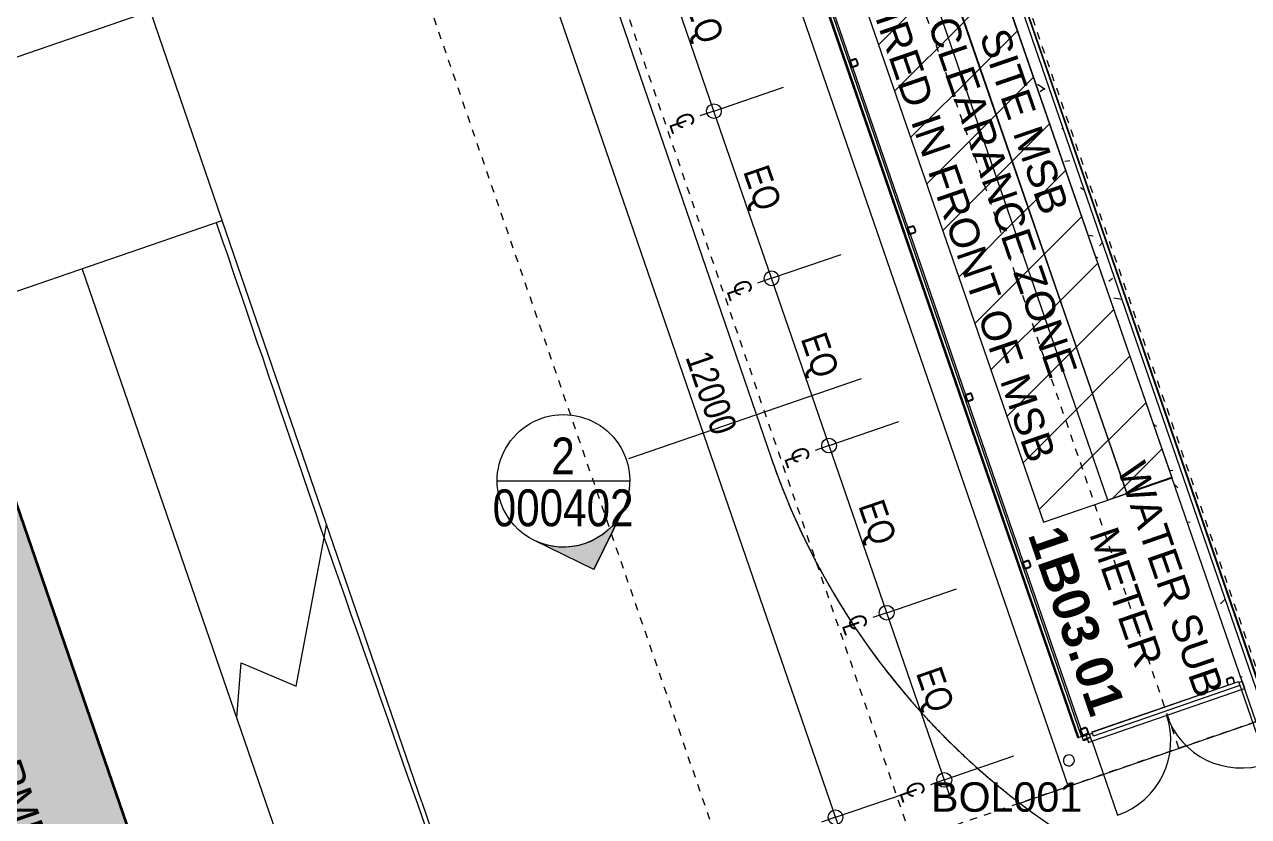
# Model space of a CAD drawing. Header units: metres. Extents: x -2477 to -2300, y 3875 to 4051.
# Drawn here: x -2462 to -2445.39, y 3956.53 to 3967.28 of the extents above; entities that cross this region are included whole.
import ezdxf

# ---------------------------------------------------------------- set-up
doc = ezdxf.new("R2010")
doc.units = ezdxf.units.M
for name, pattern in [('Dash Medium', [0.0075, 0.0045, -0.003]), ('Dash Tight', [0.0012, 0.0006, -0.0006]), ('Grid Line', [0.021, 0.012, -0.003, 0.003, -0.003]), ('Overhead', [0.004, 0.0025, -0.0015])]:
    doc.linetypes.add(name, pattern=pattern)
for name, color, linetype, lineweight in [('A-ANNO-DIMS', 211, 'Continuous', 5), ('A-ANNO-DIMS-200', 211, 'Continuous', 5), ('A-ANNO-KEYN', 231, 'Continuous', 5), ('A-ANNO-NOTE-200', 131, 'Continuous', 5), ('A-AREA-IDEN', 2, 'Continuous', 5), ('A-DETL', 90, 'Continuous', 13), ('A-DETL-GENF', 92, 'Continuous', 5), ('A-DOOR', 31, 'Continuous', 5), ('A-FLOR', 192, 'Continuous', 5), ('A-FLOR-OVHD', 1, 'Overhead', 5), ('A-GENM', 13, 'Continuous', 5), ('A-GLAZ-CWMG', 51, 'Continuous', 5), ('A-WALL', 113, 'Continuous', 5), ('A-WALL-FNSH', 113, 'Continuous', 13), ('A-WALL-PATT', 111, 'Continuous', 13), ('C-PRKG', 70, 'Continuous', 5), ('C-TOPO', 7, 'Continuous', 5), ('C-TOPO-MAJR', 7, 'Continuous', 20), ('C-TOPO-MINR', 7, 'Continuous', 5), ('E-ELEC-EQPM', 71, 'Continuous', 5), ('G-ANNO-SYMB', 111, 'Continuous', 5), ('G-ANNO-TEXT', 231, 'Continuous', 5), ('S-COLS', 52, 'Continuous', 5), ('S-GRID', 1, 'Continuous', 5)]:
    doc.layers.add(name, color=color, linetype=linetype, lineweight=lineweight)
doc.styles.add('Arial Narrow', font='ARIALN.TTF', dxfattribs={"height": 0.5})
doc.styles.add('Arial Narrow_1', font='ARIALN.TTF', dxfattribs={"height": 0.36})
doc.styles.add('Arial Narrow_2', font='ARIALN.TTF', dxfattribs={"height": 0.0012})
doc.styles.add('Arial_3', font='arial.ttf', dxfattribs={"height": 0.4})
doc.styles.add('Arial_B_1', font='arialbd.ttf', dxfattribs={"height": 0.5})
doc.dimstyles.new('1_8-CON-Diagonal-_mm_', dxfattribs={"dimscale": 0.3048, "dimtxt": 0.368435, "dimasz": 0.984252, "dimexe": 0.656168, "dimexo": 0.0625, "dimgap": 0, "dimtad": 1, "dimdec": 0, "dimlfac": 1000, "dimzin": 0, "dimdsep": 46, "dimtxsty": 'Arial Narrow_1', "dimblk1": 'OBLIQUE', "dimblk2": 'OBLIQUE', "dimsah": 1, "dimcen": 0.09, "dimdle": 0.656168, "dimazin": 0, "dimtfac": 1, "dimtdec": 4, "dimtix": 1, "dimtmove": 0, "dimatfit": 3, "dimfxl": 3.28084, "dimfxlon": 1, "dimtvp": 1, "dimtolj": 1, "dimtzin": 0, "dimlwd": 13, "dimlwe": 13, "dimarcsym": 2})
doc.dimstyles.new('1_8-CON-Diagonal-_mm__1', dxfattribs={"dimscale": 0.3048, "dimtxt": 0.368435, "dimasz": 0.656168, "dimexe": 0.656168, "dimexo": 0.0625, "dimgap": 0, "dimtad": 1, "dimdec": 0, "dimlfac": 1000, "dimzin": 0, "dimdsep": 46, "dimtxsty": 'Arial Narrow_1', "dimblk1": 'DOTBLANK', "dimblk2": 'DOTBLANK', "dimsah": 1, "dimcen": 0.09, "dimdle": 0.656168, "dimazin": 0, "dimtfac": 1, "dimtdec": 4, "dimtix": 1, "dimtmove": 0, "dimatfit": 3, "dimfxl": 3.28084, "dimfxlon": 1, "dimtvp": 1, "dimtolj": 1, "dimtzin": 0, "dimlwd": 13, "dimlwe": 13, "dimarcsym": 2})
pattern_1 = [(45, (0, 0), (-0.42426407, 0.42426407), [])]

# ---------------------------------------------------------------- blocks, each defined once
blk = doc.blocks.new('Generic Models 3 - Generic Models 2-971299-GA - Part A')
at = {"layer": 'A-GENM'}
blk.add_hatch(color=7, dxfattribs=at).paths.add_polyline_path([(-2397.253, 3964.35), (-2394.151, 3965.449), (-2396.794, 3972.914), (-2399.897, 3971.816), (-2397.359, 3964.65)])
at = {"layer": 'A-GENM', "color": 10, "lineweight": 40}
for p, q in [((-2396.794, 3972.914), (-2399.897, 3971.816)), ((-2394.151, 3965.449), (-2396.794, 3972.914)), ((-2399.897, 3971.816), (-2397.253, 3964.35)), ((-2397.253, 3964.35), (-2394.151, 3965.449))]:
    blk.add_line(p, q, dxfattribs=at)
blk = doc.blocks.new('MSB2 - MSB-3071852-GA - Part A')
at = {"layer": 'E-ELEC-EQPM'}
for p, q in [((-2449.369, 3969.643), (-2449.982, 3969.431)), ((-2446.434, 3961.135), (-2449.369, 3969.643)), ((-2449.982, 3969.431), (-2447.047, 3960.923)), ((-2447.047, 3960.923), (-2446.434, 3961.135))]:
    blk.add_line(p, q, dxfattribs=at)
blk = doc.blocks.new('Rectangular Mullion - LVR002 - Swaged Louvre-3392766-GA - Part A')
at = {"layer": 'A-GLAZ-CWMG'}
for p, q in [((-2447.658, 3957.614), (-2451.599, 3969.06)), ((-2451.574, 3969.047), (-2451.55, 3968.979)), ((-2451.547, 3968.969), (-2450.796, 3966.79)), ((-2450.793, 3966.781), (-2450.769, 3966.71)), ((-2450.765, 3966.7), (-2450.015, 3964.521)), ((-2450.012, 3964.512), (-2449.987, 3964.44)), ((-2449.984, 3964.431), (-2449.234, 3962.252)), ((-2449.23, 3962.243), (-2449.206, 3962.171)), ((-2449.203, 3962.161), (-2448.452, 3959.983)), ((-2448.449, 3959.974), (-2448.424, 3959.901)), ((-2448.421, 3959.892), (-2447.671, 3957.714)), ((-2447.668, 3957.704), (-2447.643, 3957.632)), ((-2447.658, 3957.614), (-2447.698, 3957.601)), ((-2447.639, 3957.621), (-2447.658, 3957.614))]:
    blk.add_line(p, q, dxfattribs=at)
blk = doc.blocks.new('Rectangular Mullion - LVR002 - Swaged Louvre-V149-GA - Part A')
at = {"layer": 'A-GLAZ-CWMG'}
for p, q in [((-2447.711, 3957.596), (-2451.671, 3969.095)), ((-2451.653, 3969.086), (-2451.658, 3969.089)), ((-2451.658, 3969.089), (-2447.702, 3957.599)), ((-2447.698, 3957.601), (-2451.653, 3969.086)), ((-2447.702, 3957.599), (-2447.711, 3957.596)), ((-2447.702, 3957.599), (-2447.698, 3957.601))]:
    blk.add_line(p, q, dxfattribs=at)
blk = doc.blocks.new('Bollard_Typical - 150mm Diameter - BOL001 _fixed_-V15-GA - Part A')
at = {"layer": 'C-PRKG'}
for start, end in [(360, 180), (180, 0)]:
    blk.add_arc((0.0012, -0.075), 0.075, start, end, dxfattribs=at)
blk = doc.blocks.new('aba - Structural Column - Steel - SHS - SHS100x100x9-3123692-GA - Part A')
at = {"layer": 'S-COLS', "lineweight": 15}
for p, q in [((-0.05, 0.0275), (-0.05, -0.0275)), ((-0.041, -0.0275), (-0.041, 0.0275)), ((0.0275, 0.05), (-0.0275, 0.05)), ((-0.0275, 0.041), (0.0275, 0.041)), ((0.041, 0.0275), (0.041, -0.0275)), ((0.05, -0.0275), (0.05, 0.0275)), ((0.0275, -0.041), (-0.0275, -0.041)), ((-0.0275, -0.05), (0.0275, -0.05))]:
    blk.add_line(p, q, dxfattribs=at)
for centre, radius, start, end in [((-0.0275, 0.0275), 0.0225, 90, 180), ((-0.0275, 0.0275), 0.0135, 90, 180), ((0.0275, 0.0275), 0.0225, 360, 90), ((0.0275, 0.0275), 0.0135, 0, 90), ((-0.0275, -0.0275), 0.0225, 180, 270), ((-0.0275, -0.0275), 0.0135, 180, 270), ((0.0275, -0.0275), 0.0135, 270, 0), ((0.0275, -0.0275), 0.0225, 270, 360)]:
    blk.add_arc(centre, radius, start, end, dxfattribs=at)
blk = doc.blocks.new('aba - Structural Column - Steel - SHS - SHS100x100x9-3079946-GA - Part A')
at = {"layer": 'S-COLS', "lineweight": 15}
for p, q in [((-0.05, 0.0275), (-0.05, -0.0275)), ((-0.041, -0.0275), (-0.041, 0.0275)), ((0.0275, 0.05), (-0.0275, 0.05)), ((-0.0275, 0.041), (0.0275, 0.041)), ((0.041, 0.0275), (0.041, -0.0275)), ((0.05, -0.0275), (0.05, 0.0275)), ((0.0275, -0.041), (-0.0275, -0.041)), ((-0.0275, -0.05), (0.0275, -0.05))]:
    blk.add_line(p, q, dxfattribs=at)
for centre, radius, start, end in [((-0.0275, 0.0275), 0.0225, 90, 180), ((-0.0275, 0.0275), 0.0135, 90, 180), ((0.0275, 0.0275), 0.0225, 360, 90), ((0.0275, 0.0275), 0.0135, 0, 90), ((-0.0275, -0.0275), 0.0225, 180, 270), ((-0.0275, -0.0275), 0.0135, 180, 270), ((0.0275, -0.0275), 0.0135, 270, 0), ((0.0275, -0.0275), 0.0225, 270, 360)]:
    blk.add_arc(centre, radius, start, end, dxfattribs=at)
blk = doc.blocks.new('Rectangular Mullion - LVR002 - Swaged Louvre-3403066-GA - Part A')
at = {"layer": 'A-GLAZ-CWMG'}
for p, q in [((-2447.647, 3957.634), (-2447.575, 3957.659)), ((-2447.564, 3957.663), (-2447.557, 3957.644)), ((-2447.652, 3957.611), (-2447.658, 3957.63)), ((-2447.598, 3957.63), (-2447.652, 3957.611)), ((-2447.638, 3957.571), (-2447.652, 3957.611))]:
    blk.add_line(p, q, dxfattribs=at)
blk = doc.blocks.new('Rectangular Mullion - LVR002 - Swaged Louvre-V150-GA - Part A')
at = {"layer": 'A-GLAZ-CWMG'}
for p, q in [((-2447.543, 3957.604), (-2447.638, 3957.571)), ((-2447.638, 3957.571), (-2447.636, 3957.567)), ((-2447.636, 3957.567), (-2447.542, 3957.6)), ((-2447.633, 3957.558), (-2447.636, 3957.567)), ((-2447.579, 3957.576), (-2447.633, 3957.558)), ((-2447.542, 3957.6), (-2447.543, 3957.604))]:
    blk.add_line(p, q, dxfattribs=at)
blk = doc.blocks.new('aba - Structural Column - Steel - SHS - SHS100x100x9-V151-GA - Part A')
at = {"layer": 'S-COLS', "lineweight": 15}
for p, q in [((-0.05, 0.0275), (-0.05, -0.0275)), ((-0.041, -0.0275), (-0.041, 0.0275)), ((0.0275, 0.05), (-0.0275, 0.05)), ((-0.0275, 0.041), (0.0275, 0.041)), ((0.041, 0.0275), (0.041, -0.0275)), ((0.05, -0.0275), (0.05, 0.0275))]:
    blk.add_line(p, q, dxfattribs=at)
for centre, radius, start, end in [((-0.0275, 0.0275), 0.0225, 90, 180), ((-0.0275, 0.0275), 0.0135, 90, 180), ((0.0275, 0.0275), 0.0225, 360, 90), ((0.0275, 0.0275), 0.0135, 0, 90), ((-0.0275, -0.0275), 0.0225, 180, 200.28069), ((-0.0275, -0.0275), 0.0135, 180, 215.79852), ((0.0275, -0.0275), 0.0135, 324.59876, 0), ((0.0275, -0.0275), 0.0225, 340.004, 360)]:
    blk.add_arc(centre, radius, start, end, dxfattribs=at)
blk = doc.blocks.new('Curtain_Wall_Louvre_DoubleDoor - Louvre Double Door-3474692-GA - Part A')
at = {"layer": 'A-DOOR'}
for p, q in [((-1.072, 0.042), (-1.072, 1.114)), ((1.072, 0.042), (1.072, 1.114)), ((-1.072, -0.065), (-1.072, -0.008)), ((-1.072, -0.008), (1.028, -0.008)), ((-1.072, -0.067), (-1.072, -0.065)), ((1.028, -0.065), (-1.072, -0.065)), ((1.028, -0.067), (-1.072, -0.067)), ((1.028, -0.008), (1.028, -0.065)), ((1.028, -0.065), (1.028, -0.067))]:
    blk.add_line(p, q, dxfattribs=at)
for centre, start, end in [((-1.072, 0.042), 360, 90), ((1.072, 0.042), 90, 180)]:
    blk.add_arc(centre, 1.072, start, end, dxfattribs=at)
blk = doc.blocks.new('Rectangular Mullion - 50x100mm-3472000-GA - Part A')
at = {"layer": 'A-GLAZ-CWMG'}
for p, q in [((-2447.518, 3957.552), (-2445.491, 3958.252)), ((-2447.55, 3957.646), (-2447.509, 3957.661))]:
    blk.add_line(p, q, dxfattribs=at)
blk = doc.blocks.new('Rectangular Mullion - 50x100mm-1447016-GA - Part A')
at = {"layer": 'A-GLAZ-CWMG'}
for p, q in [((-0.05, 0.05), (0, 0.05)), ((-0.05, -0.05), (-0.05, 0.05)), ((0, 0.05), (0, -0.05)), ((0, -0.05), (-0.05, -0.05))]:
    blk.add_line(p, q, dxfattribs=at)
blk = doc.blocks.new('Rectangular Mullion - 50x100mm-1425435-GA - Part A')
at = {"layer": 'A-GLAZ-CWMG'}
for p, q in [((0, 0.05), (-0.05, 0.05)), ((-0.05, 0.008), (-0.05, -0.05)), ((0, -0.05), (0, 0.05)), ((-0.05, -0.05), (0, -0.05))]:
    blk.add_line(p, q, dxfattribs=at)
blk = doc.blocks.new('Section - Black 2-3055132-GA - Part A')
at = {"layer": 'G-ANNO-SYMB'}
h = blk.add_hatch(color=256, dxfattribs=at)
edge = h.paths.add_edge_path()
edge.add_line((-0.007882, 0.003182), (-0.0047, 0.006364))
edge.add_line((-0.0047, 0.006364), (-0.001518, 0.003182))
edge.add_arc((-0.0047, 0), 0.0045, 45, 135)
for p, q in [((-0.0047, 0.006364), (-0.007882, 0.003182)), ((-0.0047, 0.006364), (-0.007882, 0.003182)), ((-0.0047, 0.006364), (-0.001518, 0.003182)), ((-0.001518, 0.003182), (-0.0047, 0.006364))]:
    blk.add_line(p, q, dxfattribs=at)
for start, end in [(360, 180), (45, 135), (180, 360)]:
    blk.add_arc((-0.0047, 0), 0.0045, start, end, dxfattribs=at)
blk = doc.blocks.new('DIMBLOCK2-GA - Part A')
at = {"layer": 'A-ANNO-DIMS-200', "lineweight": 13}
for p, q in [((-2446.222, 3970.947), (-2443.158, 3962.039)), ((-2446.157, 3970.758), (-2447.103, 3970.433)), ((-2446.157, 3970.758), (-2446.348, 3970.851)), ((-2446.157, 3970.758), (-2445.968, 3970.823)), ((-2446.157, 3970.758), (-2445.966, 3970.665)), ((-2443.223, 3962.228), (-2443.414, 3962.321)), ((-2443.223, 3962.228), (-2443.034, 3962.293)), ((-2443.223, 3962.228), (-2444.169, 3961.903)), ((-2443.223, 3962.228), (-2443.032, 3962.135))]:
    blk.add_line(p, q, dxfattribs=at)
at = {"layer": 'A-ANNO-DIMS-200', "color": 0, "lineweight": 13, "insert": (-2444.398, 3967.076), "char_height": 0.36, "width": 1.09478, "attachment_point": 1, "rotation": 288.9831, "line_spacing_factor": 0.974696, "style": 'Arial Narrow_1'}
blk.add_mtext('9020', dxfattribs=at)
blk = doc.blocks.new('_Oblique')
at = {"color": 0, "linetype": 'ByBlock', "lineweight": -2}
blk.add_line((-0.5, -0.5), (0.5, 0.5), dxfattribs=at)
blk = doc.blocks.new('DIMBLOCK5-GA - Part A')
at = {"layer": 'A-ANNO-DIMS-200', "lineweight": 13}
for p, q in [((-2454.904, 3967.864), (-2453.959, 3968.189)), ((-2454.969, 3968.053), (-2450.932, 3956.328)), ((-2454.904, 3967.864), (-2455.093, 3967.799)), ((-2450.997, 3956.518), (-2450.052, 3956.843)), ((-2450.997, 3956.518), (-2451.186, 3956.452))]:
    blk.add_line(p, q, dxfattribs=at)
for centre in [(-2454.904, 3967.864), (-2450.997, 3956.518)]:
    blk.add_circle(centre, 0.1, dxfattribs=at)
at = {"layer": 'A-ANNO-DIMS-200', "color": 0, "lineweight": 13, "insert": (-2452.696, 3962.881), "char_height": 0.36, "width": 1.36847, "attachment_point": 1, "rotation": 289, "line_spacing_factor": 0.974696, "style": 'Arial Narrow_1'}
blk.add_mtext('12000', dxfattribs=at)
blk = doc.blocks.new('_DotBlank')
at = {"color": 0, "linetype": 'ByBlock', "lineweight": -2}
blk.add_line((-0.5, 0), (-1, 0), dxfattribs=at)
blk.add_circle((0, 0), 0.5, dxfattribs=at)
blk = doc.blocks.new('Linear Dimension Style - Type 1-135856-GA - Part A')
at = {"layer": 'A-ANNO-NOTE-200', "color": 0, "char_height": 0.0012, "attachment_point": 1, "style": 'Arial Narrow_2'}
for s, insert, width in [('C', (-0.000532, 0.000772), 0.0012827), ('L', (-0.000164, 0.000246), 0.00096202)]:
    blk.add_mtext(s, dxfattribs=dict(at, insert=insert, width=width))
blk = doc.blocks.new('DIMBLOCK6-GA - Part A')
at = {"layer": 'A-ANNO-DIMS-200', "lineweight": 13}
for p, q in [((-2450.303, 3959.295), (-2449.357, 3959.621)), ((-2450.303, 3959.295), (-2450.492, 3959.23)), ((-2449.456, 3956.837), (-2450.303, 3959.295)), ((-2449.521, 3957.026), (-2448.576, 3957.351)), ((-2449.521, 3957.026), (-2449.71, 3956.961))]:
    blk.add_line(p, q, dxfattribs=at)
for centre in [(-2450.303, 3959.295), (-2449.521, 3957.026)]:
    blk.add_circle(centre, 0.1, dxfattribs=at)
at = {"layer": 'A-ANNO-DIMS-200', "color": 0, "lineweight": 13, "insert": (-2449.569, 3958.594), "char_height": 0.36, "width": 0.71582, "attachment_point": 1, "rotation": 289, "line_spacing_factor": 0.974696, "style": 'Arial Narrow_1'}
blk.add_mtext('EQ', dxfattribs=at)
blk = doc.blocks.new('DIMBLOCK7-GA - Part A')
at = {"layer": 'A-ANNO-DIMS-200', "lineweight": 13}
for p, q in [((-2451.084, 3961.564), (-2450.139, 3961.89)), ((-2451.084, 3961.564), (-2451.273, 3961.499)), ((-2450.303, 3959.295), (-2451.084, 3961.564)), ((-2450.303, 3959.295), (-2449.357, 3959.621)), ((-2450.303, 3959.295), (-2450.492, 3959.23))]:
    blk.add_line(p, q, dxfattribs=at)
for centre in [(-2451.084, 3961.564), (-2450.303, 3959.295)]:
    blk.add_circle(centre, 0.1, dxfattribs=at)
at = {"layer": 'A-ANNO-DIMS-200', "color": 0, "lineweight": 13, "insert": (-2450.351, 3960.863), "char_height": 0.36, "width": 0.71582, "attachment_point": 1, "rotation": 289, "line_spacing_factor": 0.974696, "style": 'Arial Narrow_1'}
blk.add_mtext('EQ', dxfattribs=at)
blk = doc.blocks.new('DIMBLOCK8-GA - Part A')
at = {"layer": 'A-ANNO-DIMS-200', "lineweight": 13}
for p, q in [((-2451.865, 3963.834), (-2450.92, 3964.159)), ((-2451.865, 3963.834), (-2452.054, 3963.768)), ((-2451.084, 3961.564), (-2451.865, 3963.834)), ((-2451.084, 3961.564), (-2450.139, 3961.89)), ((-2451.084, 3961.564), (-2451.273, 3961.499))]:
    blk.add_line(p, q, dxfattribs=at)
for centre in [(-2451.865, 3963.834), (-2451.084, 3961.564)]:
    blk.add_circle(centre, 0.1, dxfattribs=at)
at = {"layer": 'A-ANNO-DIMS-200', "color": 0, "lineweight": 13, "insert": (-2451.132, 3963.132), "char_height": 0.36, "width": 0.71582, "attachment_point": 1, "rotation": 289, "line_spacing_factor": 0.974696, "style": 'Arial Narrow_1'}
blk.add_mtext('EQ', dxfattribs=at)
blk = doc.blocks.new('DIMBLOCK9-GA - Part A')
at = {"layer": 'A-ANNO-DIMS-200', "lineweight": 13}
for p, q in [((-2452.647, 3966.103), (-2451.701, 3966.428)), ((-2452.647, 3966.103), (-2452.836, 3966.038)), ((-2451.865, 3963.834), (-2452.647, 3966.103)), ((-2451.865, 3963.834), (-2450.92, 3964.159)), ((-2451.865, 3963.834), (-2452.054, 3963.768))]:
    blk.add_line(p, q, dxfattribs=at)
for centre in [(-2452.647, 3966.103), (-2451.865, 3963.834)]:
    blk.add_circle(centre, 0.1, dxfattribs=at)
at = {"layer": 'A-ANNO-DIMS-200', "color": 0, "lineweight": 13, "insert": (-2451.913, 3965.402), "char_height": 0.36, "width": 0.71582, "attachment_point": 1, "rotation": 289, "line_spacing_factor": 0.974696, "style": 'Arial Narrow_1'}
blk.add_mtext('EQ', dxfattribs=at)
blk = doc.blocks.new('DIMBLOCK10-GA - Part A')
at = {"layer": 'A-ANNO-DIMS-200', "lineweight": 13}
for p, q in [((-2453.428, 3968.372), (-2452.483, 3968.698)), ((-2452.647, 3966.103), (-2453.493, 3968.561)), ((-2453.428, 3968.372), (-2453.617, 3968.307)), ((-2452.647, 3966.103), (-2451.701, 3966.428)), ((-2452.647, 3966.103), (-2452.836, 3966.038))]:
    blk.add_line(p, q, dxfattribs=at)
for centre in [(-2453.428, 3968.372), (-2452.647, 3966.103)]:
    blk.add_circle(centre, 0.1, dxfattribs=at)
at = {"layer": 'A-ANNO-DIMS-200', "color": 0, "lineweight": 13, "insert": (-2452.695, 3967.671), "char_height": 0.36, "width": 0.71582, "attachment_point": 1, "rotation": 289, "line_spacing_factor": 0.974696, "style": 'Arial Narrow_1'}
blk.add_mtext('EQ', dxfattribs=at)

msp = doc.modelspace()

# ---------------------------------------------------------------- hatches: boundary and pattern name
at = {"layer": 'A-DETL-GENF'}
h = msp.add_hatch(dxfattribs=at)
h.set_pattern_fill('FP_52', color=253, style=0, pattern_type=2)
h.set_pattern_definition(pattern_1)
h.paths.add_polyline_path([(-2447.0449, 3960.9131), (-2446.4306, 3961.1254), (-2449.371, 3969.6344), (-2449.989, 3969.4328), (-2447.3614, 3961.8288)])
h = msp.add_hatch(dxfattribs=at)
h.set_pattern_fill('FP_52', color=253, style=0, pattern_type=2)
h.set_pattern_definition(pattern_1)
h.paths.add_polyline_path([(-2448.1746, 3960.5231), (-2447.0405, 3960.915), (-2449.9827, 3969.4294), (-2451.1237, 3969.0572), (-2448.3606, 3961.0613)])
at = {"layer": 'A-WALL-PATT', "lineweight": 5}
h = msp.add_hatch(dxfattribs=at)
h.set_pattern_fill('FP_2', color=256, style=0, pattern_type=2)
h.set_pattern_definition([(50, (0, 0), (1.45712932, -0.12721804), [0.1524, -1.676]), (355, (0, 0), (-0.281945, 1.5283891), [0.12192, -1.341]), (100.451, (0.1215, -0.0106), (1.1754654, 1.40045604), [0.12952, -1.425]), (46.184, (0, 0.4064), (2.1690393, -0.336383), [0.2286, -2.515]), (96.636, (0.1807, 0.3784), (1.8989447, 1.9797078), [0.19428, -2.137]), (351.184, (0, 0.4064), (1.8987952, 1.9793723), [0.18288, -2.012]), (21, (0.2032, 0.3048), (1.2127575, -0.81769772), [0.1524, -1.676]), (326, (0.2032, 0.3048), (0.4943831, 1.4734489), [0.12192, -1.341]), (71.451, (0.3043, 0.2366), (1.70703975, 0.65498953), [0.12952, -1.425]), (37.5, (0, 0), (0.02470865, 0.67643463), [0.06706, -1.258, 0.06706, -1.294, -1.346]), (37.5, (0, 0), (0.02470865, 0.67643463), [-2.686, 0.06706, -1.279]), (7.5, (0, 0), (0.5345543, 0.80143977), [0.06706, -0.70917, 0.06706, -1.227, -0.51308]), (7.5, (0, 0), (0.5345543, 0.80143977), [-2.071, 0.06706, -0.44602]), (327.5, (-0.45314, 0), (1.08472329, -0.04582854), [0.06706, -0.44094, 0.06706, -1.518, -2.103]), (327.5, (-0.45314, 0), (1.08472329, -0.04582854), [-2.093, 0.06706, -2.036]), (317.5, (-0.6563, 0), (1.18503097, 0.20341692), [0.06706, -0.59334, 0.06706, -0.98552, -1.494]), (317.5, (-0.6563, 0), (1.18503097, 0.20341692), [-1.713, 0.06706, -1.426])])
h.paths.add_polyline_path([(-2445.3437, 3957.9564), (-2445.2019, 3958.0053), (-2449.2803, 3969.8497), (-2449.4222, 3969.8009), (-2447.8031, 3965.1043), (-2446.4337, 3961.1345), (-2446.4376, 3961.1332), (-2445.36, 3958.0037)])
h = msp.add_hatch(dxfattribs=at)
h.set_pattern_fill('FP_1', color=256, style=0, pattern_type=2)
h.set_pattern_definition([(0, (0, 0), (0.8128, 0.2032), [0.06706, -0.54254, 0.06706, -0.54254, -3.251]), (0, (0, 0), (0.8128, 0.2032), [-1.219, 0.06706, -1.152, 0.06706, -0.54254, -1.422]), (0, (0, 0), (0.8128, 0.2032), [-3.048, 0.06706, -0.33934, 0.06706, -0.94894]), (120, (0.3048, 0.1016), (-0.582376362, 0.602305448), [0.06706, -0.54254, 0.06706, -0.54254, -3.251]), (120, (0.3048, 0.1016), (-0.582376362, 0.602305448), [-1.219, 0.06706, -1.152, 0.06706, -0.54254, -1.422]), (120, (0.3048, 0.1016), (-0.582376362, 0.602305448), [-3.048, 0.06706, -0.33934, 0.06706, -0.94894]), (240, (0.4064, 0.508), (-0.230423638, -0.805505448), [0.06706, -0.54254, 0.06706, -0.54254, -3.251]), (240, (0.4064, 0.508), (-0.230423638, -0.805505448), [-1.219, 0.06706, -1.152, 0.06706, -0.54254, -1.422]), (240, (0.4064, 0.508), (-0.230423638, -0.805505448), [-3.048, 0.06706, -0.33934, 0.06706, -0.94894])])
h.paths.add_polyline_path([(-2445.1738, 3958.0773), (-2445.1653, 3958.0802), (-2449.2245, 3969.8689), (-2449.2331, 3969.866), (-2445.1967, 3958.1438)])

# ---------------------------------------------------------------- linework, layer by layer
at = {"layer": 'A-DETL', "linetype": 'Dash Tight', "lineweight": 5}
msp.add_line((-2456.5901, 3975.4777), (-2447.508, 3949.0761), dxfattribs=at)
at = {"layer": 'A-DETL', "linetype": 'Dash Medium', "lineweight": 18}
msp.add_line((-2450.6852, 3950.6269), (-2458.1409, 3972.3004), dxfattribs=at)
at = {"layer": 'A-DETL', "lineweight": 5}
for p, q in [((-2446.4306, 3961.1254), (-2449.371, 3969.6344)), ((-2449.989, 3969.4328), (-2447.0449, 3960.9131)), ((-2447.0405, 3960.915), (-2449.9827, 3969.4294)), ((-2451.1237, 3969.0572), (-2448.1746, 3960.5231)), ((-2447.0449, 3960.9131), (-2446.4306, 3961.1254)), ((-2448.1746, 3960.5231), (-2447.0405, 3960.915))]:
    msp.add_line(p, q, dxfattribs=at)
at = {"layer": 'A-FLOR'}
for p, q in [((-2460.1269, 3985.4981), (-2451.8698, 3961.3966)), ((-2452.2378, 3969.7018), (-2447.8426, 3956.9373)), ((-2447.3043, 3960.8244), (-2450.2409, 3969.353)), ((-2460.2889, 3967.4583), (-2468.8035, 3964.5293)), ((-2459.3166, 3964.6203), (-2460.2889, 3967.4583)), ((-2467.8366, 3961.6894), (-2459.3166, 3964.6203)), ((-2456.6115, 3956.7245), (-2459.3166, 3964.6203)), ((-2457.6391, 3953.5647), (-2461.2172, 3963.9664)), ((-2446.4343, 3961.1237), (-2447.3043, 3960.8244)), ((-2448.4979, 3956.7116), (-2445.2948, 3957.8146))]:
    msp.add_line(p, q, dxfattribs=at)
msp.add_arc((-2442.4407, 3964.627), 9.9671, 232.57489, 270, dxfattribs=at)
for points in [[(-2451.8698, 3961.3966), (-2451.8321, 3961.2865), (-2451.7924, 3961.177), (-2451.7508, 3961.0683)], [(-2451.7508, 3961.0683), (-2451.7377, 3961.0338), (-2451.7243, 3960.9994), (-2451.7107, 3960.965)], [(-2451.7107, 3960.965), (-2451.6815, 3960.8912), (-2451.6515, 3960.8177), (-2451.6205, 3960.7445)], [(-2451.6205, 3960.7445), (-2451.6029, 3960.7028), (-2451.585, 3960.6613), (-2451.5668, 3960.6199)], [(-2451.5668, 3960.6199), (-2451.5382, 3960.5548), (-2451.509, 3960.4901), (-2451.4791, 3960.4257)], [(-2451.4791, 3960.4257), (-2451.4582, 3960.3808), (-2451.437, 3960.3362), (-2451.4155, 3960.2917)], [(-2451.4155, 3960.2917), (-2451.3865, 3960.2315), (-2451.3568, 3960.1716), (-2451.3265, 3960.112)], [(-2451.2556, 3959.9751), (-2451.2253, 3959.9176), (-2451.1944, 3959.8604), (-2451.1629, 3959.8036)], [(-2451.1629, 3959.8036), (-2451.1378, 3959.7582), (-2451.1124, 3959.713), (-2451.0866, 3959.668)], [(-2451.0866, 3959.668), (-2451.0544, 3959.612), (-2451.0218, 3959.5563), (-2450.9885, 3959.5009)], [(-2450.9885, 3959.5009), (-2450.9617, 3959.4561), (-2450.9345, 3959.4116), (-2450.907, 3959.3672)], [(-2450.907, 3959.3672), (-2450.8731, 3959.3127), (-2450.8387, 3959.2586), (-2450.8038, 3959.2047)], [(-2450.8038, 3959.2047), (-2450.7749, 3959.1602), (-2450.7457, 3959.1158), (-2450.7161, 3959.0718)], [(-2450.7161, 3959.0718), (-2450.6809, 3959.0194), (-2450.6452, 3958.9673), (-2450.6091, 3958.9156)], [(-2450.6091, 3958.9156), (-2450.578, 3958.8711), (-2450.5466, 3958.827), (-2450.5148, 3958.7831)], [(-2450.4043, 3958.6333), (-2450.3714, 3958.5896), (-2450.3381, 3958.5461), (-2450.3044, 3958.5029)], [(-2450.3044, 3958.5029), (-2450.2666, 3958.4543), (-2450.2282, 3958.406), (-2450.1895, 3958.3581)], [(-2450.1895, 3958.3581), (-2450.155, 3958.3155), (-2450.1203, 3958.2732), (-2450.0851, 3958.2313)], [(-2450.0851, 3958.2313), (-2450.0456, 3958.184), (-2450.0056, 3958.137), (-2449.9651, 3958.0905)], [(-2449.9651, 3958.0905), (-2449.9291, 3958.0491), (-2449.8928, 3958.008), (-2449.8562, 3957.9672)], [(-2449.8562, 3957.9672), (-2449.8151, 3957.9214), (-2449.7736, 3957.8761), (-2449.7318, 3957.8312)], [(-2449.7318, 3957.8312), (-2449.6941, 3957.7907), (-2449.6561, 3957.7506), (-2449.6177, 3957.7108)], [(-2449.6177, 3957.7108), (-2449.5754, 3957.6669), (-2449.5327, 3957.6234), (-2449.4896, 3957.5803)], [(-2449.3707, 3957.4634), (-2449.327, 3957.4211), (-2449.2829, 3957.3792), (-2449.2384, 3957.3376)], [(-2449.2384, 3957.3376), (-2449.1978, 3957.2999), (-2449.157, 3957.2624), (-2449.1159, 3957.2253)], [(-2449.1159, 3957.2253), (-2449.0705, 3957.1844), (-2449.0248, 3957.1439), (-2448.9787, 3957.1039)], [(-2448.9787, 3957.1039), (-2448.9625, 3957.0898), (-2448.9462, 3957.0758), (-2448.9299, 3957.0618)], [(-2448.9299, 3957.0618), (-2448.9043, 3957.0398), (-2448.8785, 3957.0179), (-2448.8527, 3956.9962)], [(-2448.8527, 3956.9962), (-2448.8059, 3956.9569), (-2448.7588, 3956.918), (-2448.7113, 3956.8796)], [(-2448.7113, 3956.8796), (-2448.6682, 3956.8447), (-2448.6248, 3956.8102), (-2448.5811, 3956.776)], [(-2448.5811, 3956.776), (-2448.5532, 3956.7542), (-2448.5252, 3956.7325), (-2448.4971, 3956.711)], [(-2448.4362, 3956.6648), (-2448.3921, 3956.6316), (-2448.3477, 3956.5987), (-2448.3031, 3956.5663)]]:
    msp.add_open_spline(points, degree=3, dxfattribs=at)
for points, knots in [([(-2451.3265, 3960.112), (-2451.3039, 3960.0675), (-2451.2803, 3960.0218), (-2451.2563, 3959.9763), (-2451.2556, 3959.9751)], [-0.887127146, -0.887127146, -0.887127146, -0.887127146, -0.875, -0.874652688, -0.874652688, -0.874652688, -0.874652688]), ([(-2450.5148, 3958.7831), (-2450.4881, 3958.7461), (-2450.4513, 3958.6961), (-2450.4142, 3958.6464), (-2450.4043, 3958.6333)], [-0.761070892, -0.761070892, -0.761070892, -0.761070892, -0.75, -0.74602385, -0.74602385, -0.74602385, -0.74602385]), ([(-2449.4896, 3957.5803), (-2449.4659, 3957.5565), (-2449.4264, 3957.5175), (-2449.3866, 3957.4787), (-2449.3707, 3957.4634)], [-0.63313364, -0.63313364, -0.63313364, -0.63313364, -0.625, -0.619655545, -0.619655545, -0.619655545, -0.619655545])]:
    msp.add_open_spline(points, degree=3, knots=knots, dxfattribs=at)
at = {"layer": 'A-FLOR-OVHD'}
for q in [(-2459.3915, 3995.2999), (-2341.0515, 3993.7087)]:
    msp.add_line((-2446.337, 3957.456), q, dxfattribs=at)
at = {"layer": 'A-WALL'}
for p, q in [((-2458.0636, 3995.5112), (-2445.1709, 3958.0688)), ((-2446.4532, 3961.1172), (-2446.4565, 3961.1267))]:
    msp.add_line(p, q, dxfattribs=at)
at = {"layer": 'A-WALL', "color": 250, "lineweight": 13}
for p, q in [((-2451.662, 3976.7664), (-2445.2019, 3958.0053)), ((-2446.4376, 3961.1332), (-2445.2948, 3957.8146))]:
    msp.add_line(p, q, dxfattribs=at)
at = {"layer": 'A-WALL-FNSH', "color": 7, "lineweight": 5}
msp.add_line((-2445.1653, 3958.0802), (-2458.0522, 3995.5057), dxfattribs=at)
at = {"layer": 'C-TOPO'}
msp.add_line((-2456.6115, 3956.7245), (-2456.4847, 3956.3545), dxfattribs=at)
msp.add_arc((-2442.4407, 3964.627), 9.9671, 198.91141, 232.57489, dxfattribs=at)
at = {"layer": 'C-TOPO-MAJR', "color": 8, "lineweight": 15}
for p, q in [((-2459.3997, 3964.5917), (-2459.3077, 3964.3254)), ((-2459.3077, 3964.3254), (-2459.2569, 3964.1784)), ((-2459.2569, 3964.1784), (-2459.1509, 3963.865)), ((-2459.1509, 3963.865), (-2459.0973, 3963.7104)), ((-2459.0973, 3963.7104), (-2458.9939, 3963.4046)), ((-2458.9939, 3963.4046), (-2458.9377, 3963.2424)), ((-2458.9377, 3963.2424), (-2458.8368, 3962.9442)), ((-2458.8368, 3962.9442), (-2458.7765, 3962.775)), ((-2458.7765, 3962.775), (-2458.6829, 3962.4988)), ((-2458.6829, 3962.4988), (-2458.6169, 3962.3071)), ((-2458.6169, 3962.3071), (-2458.5249, 3962.0357)), ((-2458.5249, 3962.0357), (-2458.4572, 3961.8392)), ((-2458.4572, 3961.8392), (-2458.3895, 3961.6427)), ((-2458.3895, 3961.6427), (-2458.2975, 3961.3712)), ((-2458.2975, 3961.3712), (-2458.2283, 3961.1702)), ((-2458.2283, 3961.1702), (-2458.1378, 3960.9033)), ((-2458.1378, 3960.9033), (-2458.067, 3960.6978)), ((-2458.067, 3960.6978), (-2457.978, 3960.4355)), ((-2457.978, 3960.4355), (-2457.8883, 3960.1843)), ((-2457.8883, 3960.1843), (-2457.8146, 3959.9704)), ((-2457.8146, 3959.9704), (-2457.7264, 3959.7201)), ((-2457.7264, 3959.7201), (-2457.6514, 3959.5021)), ((-2457.6514, 3959.5021), (-2457.5763, 3959.2848)), ((-2457.5763, 3959.2848), (-2457.4882, 3959.036)), ((-2457.4882, 3959.036), (-2457.412, 3958.8135)), ((-2457.412, 3958.8135), (-2457.3253, 3958.5687)), ((-2457.3253, 3958.5687), (-2457.238, 3958.3235)), ((-2457.238, 3958.3235), (-2457.1598, 3958.1027)), ((-2457.1598, 3958.1027), (-2457.0719, 3957.849)), ((-2457.0719, 3957.849), (-2456.9965, 3957.636)), ((-2456.9965, 3957.636), (-2456.9059, 3957.3745)), ((-2456.9059, 3957.3745), (-2456.8333, 3957.1693)), ((-2456.8333, 3957.1693), (-2456.7401, 3956.9)), ((-2456.7401, 3956.9), (-2456.6677, 3956.7026)), ((-2456.6677, 3956.7026), (-2456.5718, 3956.4254))]:
    msp.add_line(p, q, dxfattribs=at)
at = {"layer": 'C-TOPO-MINR', "color": 254}
for p, q in [((-2458.316, 3958.2966), (-2457.9084, 3960.4569)), ((-2457.908, 3960.459), (-2457.9019, 3960.4911)), ((-2459.1213, 3957.8734), (-2459.059, 3958.6144)), ((-2459.059, 3958.6144), (-2458.316, 3958.2966))]:
    msp.add_line(p, q, dxfattribs=at)
at = {"layer": 'G-ANNO-SYMB'}
for p, q in [((-2453.799, 3961.3903), (-2450.6459, 3962.4749)), ((-2455.5879, 3961.0845), (-2453.7879, 3961.0845))]:
    msp.add_line(p, q, dxfattribs=at)
at = {"layer": 'S-GRID', "linetype": 'Grid Line'}
for p, q in [((-2442.4287, 3950.2459), (-2464.0009, 4012.8946)), ((-2337.6975, 3994.8642), (-2467.1847, 3950.2771))]:
    msp.add_line(p, q, dxfattribs=at)

# ---------------------------------------------------------------- block references
at = {"layer": 'A-ANNO-NOTE-200', "xscale": 199.9999999999999, "yscale": 199.9999999999999, "zscale": 199.9999999999999, "rotation": 289.0000256069868}
for p in [(-2453.0677, 3965.9578), (-2453.0677, 3965.9578), (-2452.2863, 3963.6886), (-2452.2863, 3963.6886), (-2451.505, 3961.4194), (-2451.505, 3961.4194), (-2450.7236, 3959.1501), (-2450.7236, 3959.1501), (-2449.9423, 3956.8809)]:
    msp.add_blockref('Linear Dimension Style - Type 1-135856-GA - Part A', p, dxfattribs=at)
at = {"layer": 'A-DOOR', "rotation": 199.0637739537277}
msp.add_blockref('Curtain_Wall_Louvre_DoubleDoor - Louvre Double Door-3474692-GA - Part A', (-2446.5208, 3957.9493), dxfattribs=at)
at = {"layer": 'A-GENM', "rotation": 359.5004071202222}
msp.add_blockref('Generic Models 3 - Generic Models 2-971299-GA - Part A', (-100.4339, -31.7631), dxfattribs=at)
at = {"layer": 'A-GLAZ-CWMG'}
for name in ['Rectangular Mullion - LVR002 - Swaged Louvre-V149-GA - Part A', 'Rectangular Mullion - LVR002 - Swaged Louvre-3392766-GA - Part A', 'Rectangular Mullion - 50x100mm-3472000-GA - Part A', 'Rectangular Mullion - LVR002 - Swaged Louvre-3403066-GA - Part A', 'Rectangular Mullion - LVR002 - Swaged Louvre-V150-GA - Part A']:
    msp.add_blockref(name, (0, 0), dxfattribs=at)
at = {"layer": 'A-GLAZ-CWMG', "rotation": 19.06377395372779}
msp.add_blockref('Rectangular Mullion - 50x100mm-1425435-GA - Part A', (-2445.4603, 3958.3158), dxfattribs=at)
at = {"layer": 'A-GLAZ-CWMG', "extrusion": (0, 0, -1), "rotation": 340.9362260462722}
msp.add_blockref('Rectangular Mullion - 50x100mm-1447016-GA - Part A', (2447.5814, 3957.5828), dxfattribs=at)
at = {"layer": 'C-PRKG', "rotation": 14.44475166208499}
msp.add_blockref('Bollard_Typical - 150mm Diameter - BOL001 _fixed_-V15-GA - Part A', (-2447.851, 3957.3637), dxfattribs=at)
at = {"layer": 'E-ELEC-EQPM'}
msp.add_blockref('MSB2 - MSB-3071852-GA - Part A', (0, 0), dxfattribs=at)
at = {"layer": 'G-ANNO-SYMB', "extrusion": (0, 0, -1), "xscale": 199.9999999999999, "yscale": 199.9999999999999, "zscale": 199.9999999999999, "rotation": 161.0168585610836}
msp.add_blockref('Section - Black 2-3055132-GA - Part A', (2453.799, 3961.3903), dxfattribs=at)
at = {"layer": 'S-COLS', "lineweight": 15, "rotation": 19.00002560698726}
for name, p in [('aba - Structural Column - Steel - SHS - SHS100x100x9-3123692-GA - Part A', (-2450.7471, 3966.7569)), ('aba - Structural Column - Steel - SHS - SHS100x100x9-3123692-GA - Part A', (-2449.9657, 3964.4876)), ('aba - Structural Column - Steel - SHS - SHS100x100x9-3123692-GA - Part A', (-2449.185, 3962.2182)), ('aba - Structural Column - Steel - SHS - SHS100x100x9-3123692-GA - Part A', (-2448.4044, 3959.9487)), ('aba - Structural Column - Steel - SHS - SHS100x100x9-V151-GA - Part A', (-2445.638, 3958.3626)), ('aba - Structural Column - Steel - SHS - SHS100x100x9-3079946-GA - Part A', (-2447.6223, 3957.6797))]:
    msp.add_blockref(name, p, dxfattribs=at)

# ---------------------------------------------------------------- texts
at = {"layer": 'A-ANNO-KEYN', "insert": (-2449.7006, 3956.9938), "char_height": 0.4, "width": 2.533332, "attachment_point": 1, "style": 'Arial_3'}
msp.add_mtext('BOL001', dxfattribs=at)
at = {"layer": 'A-AREA-IDEN', "insert": (-2447.9172, 3960.5185), "char_height": 0.5, "width": 3.174682, "attachment_point": 1, "rotation": 289, "style": 'Arial_B_1'}
msp.add_mtext('1B03.01', dxfattribs=at)
at = {"layer": 'G-ANNO-SYMB', "char_height": 0.5, "attachment_point": 1, "style": 'Arial Narrow'}
for s, insert, width in [('2', (-2454.8542, 3961.6721), 0.38481), ('000402', (-2455.6482, 3960.9688), 2.30886)]:
    msp.add_mtext(s, dxfattribs=dict(at, insert=insert, width=width))
at = {"layer": 'G-ANNO-TEXT', "color": 7, "char_height": 0.4, "attachment_point": 1, "style": 'Arial_3'}
for s, insert, width, rotation in [('1200W CLEARANCE ZONE ', (-2449.9975, 3969.2473), 8.930799, 288.96167), ('REQUIRED IN FRONT OF MSB', (-2450.6105, 3969.0367), 9.892824, 288.96167), ('SITE MSB', (-2448.6708, 3967.2623), 3.222784, 289.00041), ('WATER SUB ', (-2446.8011, 3961.3834), 4.329112, 289.00041), ('METER', (-2447.1814, 3960.4969), 2.405063, 289.00041), ('TRANSFORMER ', (-2462.9349, 3959.8724), 5.499576, 289.00041)]:
    msp.add_mtext(s, dxfattribs=dict(at, insert=insert, width=width, rotation=rotation))

# ---------------------------------------------------------------- dimensions: what is measured, and where the dimension line sits
at = {"layer": 'A-ANNO-DIMS', "lineweight": 13}
for base, p1, p2, angle, dimstyle, override, picture, middle in [((-2443.223, 3962.2284), (-2447.1027, 3970.4325), (-2444.1686, 3961.9031), 288.98314, '1_8-CON-Diagonal-_mm_', {"dimpost": '<>', "dimfxl": 9.02}, 'DIMBLOCK2-GA - Part A', (-2444.5162, 3966.5529)), ((-2450.9973, 3956.5176), (-2453.9586, 3968.1894), (-2450.0518, 3956.8431), 289.00003, '1_8-CON-Diagonal-_mm__1', {"dimpost": '<>', "dimfxl": 12}, 'DIMBLOCK5-GA - Part A', (-2452.7769, 3962.2505))]:
    dim = msp.add_linear_dim(base=base, p1=p1, p2=p2, angle=angle, dimstyle=dimstyle, override=override, dxfattribs=at)
    dim.commit()
    dim.dimension.update_dxf_attribs({"geometry": picture, "text_midpoint": middle})
for base, p1, p2, picture, middle in [((-2453.4281, 3968.372), (-2451.7012, 3966.4284), (-2452.4826, 3968.6976), 'DIMBLOCK10-GA - Part A', (-2452.851, 3967.3016)), ((-2452.6467, 3966.1028), (-2450.9199, 3964.1591), (-2451.7012, 3966.4284), 'DIMBLOCK9-GA - Part A', (-2452.0696, 3965.0324)), ((-2451.8654, 3963.8335), (-2450.1385, 3961.8899), (-2450.9199, 3964.1591), 'DIMBLOCK8-GA - Part A', (-2451.2883, 3962.7631)), ((-2451.084, 3961.5643), (-2449.3571, 3959.6206), (-2450.1385, 3961.8899), 'DIMBLOCK7-GA - Part A', (-2450.5069, 3960.4939)), ((-2450.3027, 3959.2951), (-2448.5758, 3957.3514), (-2449.3571, 3959.6206), 'DIMBLOCK6-GA - Part A', (-2449.7255, 3958.2246))]:
    dim = msp.add_linear_dim(base=base, p1=p1, p2=p2, angle=289.00003, text='EQ', dimstyle='1_8-CON-Diagonal-_mm__1', override={"dimpost": '<>', "dimfxl": 2.4}, dxfattribs=at)
    dim.commit()
    dim.dimension.update_dxf_attribs({"geometry": picture, "text_midpoint": middle})

doc.saveas('drawing.dxf')
